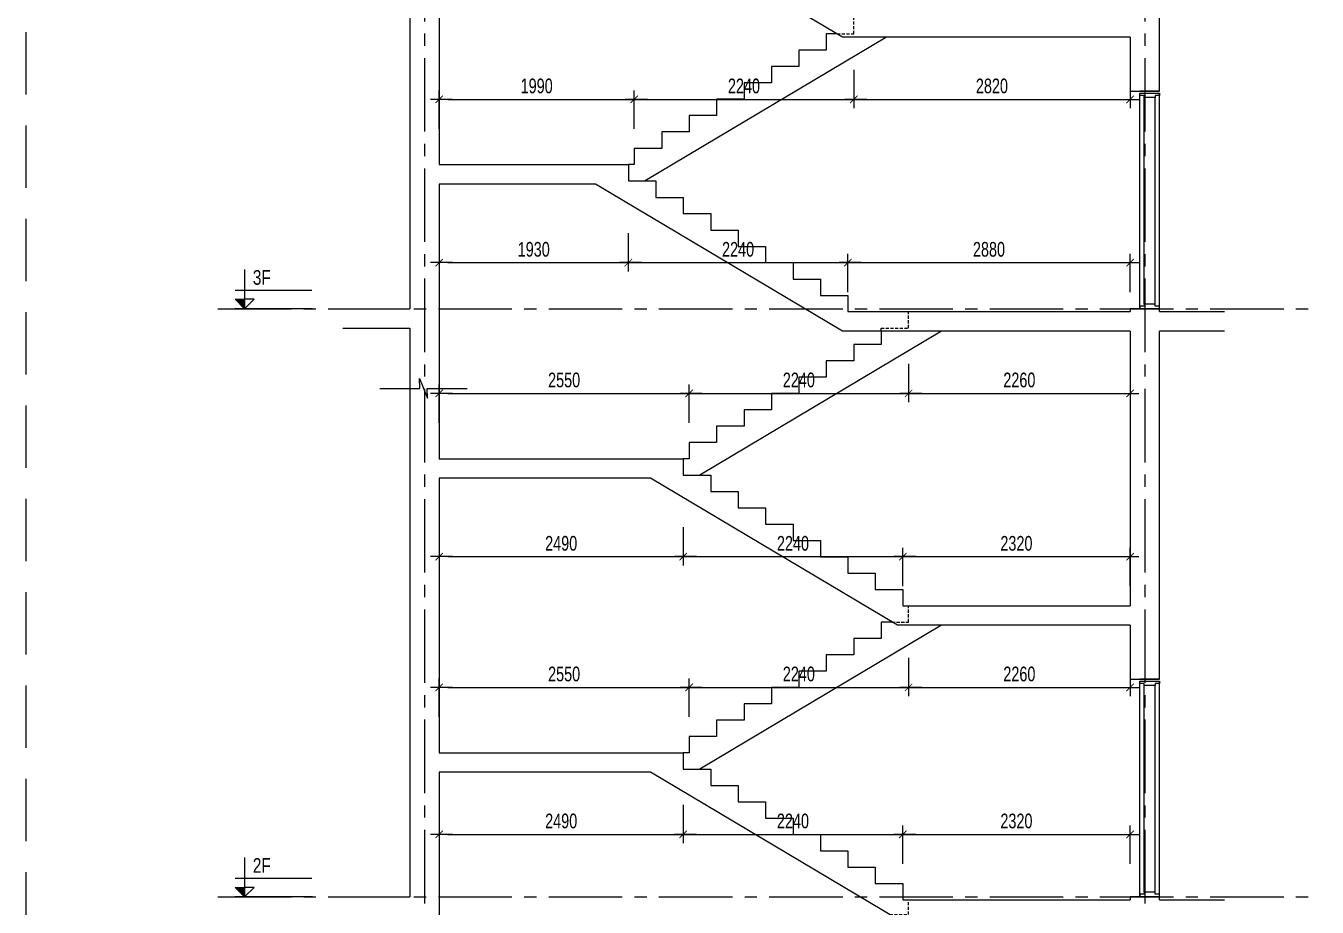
# Model space of a CAD drawing. Header units: millimetres. Extents: x -179076 to 254975, y -18667 to 296191.
# Drawn here: x 38586 to 51763, y 175646 to 184639 of the extents above; entities that cross this region are included whole.
import ezdxf

# ---------------------------------------------------------------- set-up
doc = ezdxf.new("R2010")
doc.units = ezdxf.units.MM
doc.linetypes.add('CENTER2', pattern=[1.125, 0.75, -0.125, 0.125, -0.125])
doc.linetypes.add('HIDDEN2', pattern=[4.7625, 3.175, -1.5875])
doc.layers.get('Defpoints').update_dxf_attribs({"color": 151, "lineweight": 9})
doc.layers.add('A-DOOR', color=4, linetype='Continuous')
doc.layers.add('DOOR', color=4, linetype='Continuous')
for name, color, linetype, lineweight in [('NDC_S_ANNO', 7, 'Continuous', 20), ('NDC_S_AXIS', 5, 'CENTER2', 13), ('NDC_S_CONTINUOUS', 3, 'Continuous', 20), ('NDC_S_DIM', 1, 'Continuous', 15), ('NDC_S_HIDDEN', 8, 'HIDDEN2', 13), ('NDC_S_SLAB', 2, 'Continuous', 20), ('NDC_S_SYMBOL', 1, 'Continuous', 15), ('NDC_S_TEXT SYMBOL', 7, 'Continuous', 20), ('NDC_S_VN TEXT', 7, 'Continuous', 20)]:
    doc.layers.add(name, color=color, linetype=linetype, lineweight=lineweight)
doc.styles.add('NDC_ANNO', font='', dxfattribs={"width": 0.8})
doc.styles.add('NDC_DIM', font='', dxfattribs={"width": 0.75})
doc.styles.get('NDC_ANNO').set_extended_font_data('Dotum')
doc.styles.get('NDC_DIM').set_extended_font_data('Dotum')
doc.dimstyles.new('NDC_dim_60', dxfattribs={"dimscale": 60, "dimtxt": 2.5, "dimasz": 1.5, "dimexe": 1.5, "dimexo": 2.5, "dimgap": 1, "dimtad": 1, "dimdec": 0, "dimzin": 0, "dimdsep": 46, "dimtxsty": 'NDC_DIM', "dimblk": 'DIMMARK', "dimcen": 0.09, "dimdle": 1.2, "dimclrd": 1, "dimclre": 1, "dimclrt": 3, "dimadec": 0, "dimazin": 0, "dimtfac": 1, "dimtdec": 0, "dimtix": 1, "dimtofl": 0, "dimtmove": 0, "dimatfit": 3, "dimfxl": 5, "dimfxlon": 1, "dimtolj": 1, "dimtzin": 0, "dimarcsym": 0})

# ---------------------------------------------------------------- blocks, each defined once
blk = doc.blocks.new('X-SECTION-2$0$X-SEC-DOO2')
at = {"layer": 'A-DOOR'}
for p, q in [((41976, 101972), (41976, 104172)), ((42021, 102017), (42021, 104127)), ((42131, 102017), (42131, 104127)), ((42176, 101972), (42176, 104172))]:
    blk.add_line(p, q, dxfattribs=at)
for points in [[(41976, 104172), (41976, 104147), (42021, 104147), (42021, 104127), (42131, 104127), (42131, 104147), (42176, 104147), (42176, 104172)], [(41976, 101972), (41976, 101997), (42021, 101997), (42021, 102017), (42131, 102017), (42131, 101997), (42176, 101997), (42176, 101972)]]:
    blk.add_lwpolyline(points, close=True, dxfattribs=at)
at = {"layer": 'Defpoints'}
blk.add_line((41976, 104192), (42176, 104192), dxfattribs=at)
blk = doc.blocks.new('kata_block_CT')
at = {"layer": 'NDC_S_ANNO'}
blk.add_hatch(color=3, dxfattribs=at).paths.add_polyline_path([(0, 1.6), (-1.61, 1.6), (0, 0)])
at = {"layer": 'NDC_S_ANNO', "ltscale": 50}
h = blk.add_hatch(dxfattribs=at)
h.set_pattern_fill('ANSI31', color=256, scale=1.406, style=0)
h.paths.add_polyline_path([(0, 1.6), (0, 0), (1.61, 1.6)])
for p, q in [((-1.59, 3.14), (11.47, 3.14)), ((11.56, 0), (-1.64, 0))]:
    blk.add_line(p, q, dxfattribs=at)
for points in [[(0, 6.69), (0, 0)], [(0, 0), (-1.61, 1.6), (0, 1.6)], [(0, 0), (1.61, 1.6), (0, 1.6)]]:
    blk.add_lwpolyline(points, dxfattribs=at)
at = {"layer": 'NDC_S_ANNO', "color": 8, "ltscale": 50}
blk.add_lwpolyline([(0, 0), (-1.61, 1.6), (0, 1.6)], dxfattribs=at)
at = {"layer": 'NDC_S_TEXT SYMBOL', "color": 3, "style": 'NDC_ANNO', "width": 0.8}
blk.add_attdef('CT', (1.41, 4.07), '', height=2.5, dxfattribs=at)
blk = doc.blocks.new('DIMMARK')
at = {"layer": 'NDC_S_DIM', "color": 1}
blk.add_line((-1.5, 0), (1, 0), dxfattribs=at)
at = {"layer": 'NDC_S_DIM', "color": 2, "const_width": 0.1}
blk.add_lwpolyline([(-0.42, -0.42), (0.42, 0.42)], dxfattribs=at)
blk = doc.blocks.new('*D2290')
at = {"layer": 'Defpoints', "color": 0, "transparency": 16777216}
for p in [(45294, 177223), (42804, 177023), (45294, 176389)]:
    blk.add_point(p, dxfattribs=at)
at = {"layer": 'NDC_S_DIM', "color": 1, "lineweight": -2, "transparency": 16777216}
for p, q in [((42804, 176689), (42804, 176299)), ((45294, 176689), (45294, 176299)), ((42894, 176389), (45204, 176389))]:
    blk.add_line(p, q, dxfattribs=at)
at = {"layer": 'NDC_S_DIM', "color": 1, "lineweight": -2, "transparency": 16777216, "xscale": 90, "yscale": 90, "zscale": 90, "rotation": 180}
blk.add_blockref('DIMMARK', (42804, 176389), dxfattribs=at)
at = {"layer": 'NDC_S_DIM', "color": 1, "lineweight": -2, "transparency": 16777216, "xscale": 90, "yscale": 90, "zscale": 90}
blk.add_blockref('DIMMARK', (45294, 176389), dxfattribs=at)
at = {"layer": 'NDC_S_DIM', "color": 3, "transparency": 16777216, "insert": (44049, 176525), "char_height": 150, "attachment_point": 5, "style": 'NDC_DIM'}
blk.add_mtext('\\A1;2490', dxfattribs=at)
blk = doc.blocks.new('*D2291')
at = {"layer": 'Defpoints', "color": 0, "transparency": 16777216}
for p in [(45294, 177223), (47534, 176389), (47534, 175723)]:
    blk.add_point(p, dxfattribs=at)
at = {"layer": 'NDC_S_DIM', "color": 1, "lineweight": -2, "transparency": 16777216}
for p, q in [((45294, 176689), (45294, 176299)), ((47534, 176089), (47534, 176479)), ((45384, 176389), (47444, 176389))]:
    blk.add_line(p, q, dxfattribs=at)
at = {"layer": 'NDC_S_DIM', "color": 1, "lineweight": -2, "transparency": 16777216, "xscale": 90, "yscale": 90, "zscale": 90, "rotation": 180}
blk.add_blockref('DIMMARK', (45294, 176389), dxfattribs=at)
at = {"layer": 'NDC_S_DIM', "color": 1, "lineweight": -2, "transparency": 16777216, "xscale": 90, "yscale": 90, "zscale": 90}
blk.add_blockref('DIMMARK', (47534, 176389), dxfattribs=at)
at = {"layer": 'NDC_S_DIM', "color": 3, "transparency": 16777216, "insert": (46414, 176525), "char_height": 150, "attachment_point": 5, "style": 'NDC_DIM'}
blk.add_mtext('\\A1;2240', dxfattribs=at)
blk = doc.blocks.new('*D2292')
at = {"layer": 'Defpoints', "color": 0, "transparency": 16777216}
for p in [(49854, 176389), (47534, 175723), (49854, 175723)]:
    blk.add_point(p, dxfattribs=at)
at = {"layer": 'NDC_S_DIM', "color": 1, "lineweight": -2, "transparency": 16777216}
for p, q in [((47534, 176089), (47534, 176479)), ((49854, 176089), (49854, 176479)), ((47624, 176389), (49764, 176389))]:
    blk.add_line(p, q, dxfattribs=at)
at = {"layer": 'NDC_S_DIM', "color": 1, "lineweight": -2, "transparency": 16777216, "xscale": 90, "yscale": 90, "zscale": 90, "rotation": 180}
blk.add_blockref('DIMMARK', (47534, 176389), dxfattribs=at)
at = {"layer": 'NDC_S_DIM', "color": 1, "lineweight": -2, "transparency": 16777216, "xscale": 90, "yscale": 90, "zscale": 90}
blk.add_blockref('DIMMARK', (49854, 176389), dxfattribs=at)
at = {"layer": 'NDC_S_DIM', "color": 3, "transparency": 16777216, "insert": (48694, 176525), "char_height": 150, "attachment_point": 5, "style": 'NDC_DIM'}
blk.add_mtext('\\A1;2320', dxfattribs=at)
blk = doc.blocks.new('*D2293')
at = {"layer": 'Defpoints', "color": 0, "transparency": 16777216}
for p in [(45354, 177889), (42804, 177223), (45354, 177223)]:
    blk.add_point(p, dxfattribs=at)
at = {"layer": 'NDC_S_DIM', "color": 1, "lineweight": -2, "transparency": 16777216}
for p, q in [((42804, 177589), (42804, 177979)), ((42894, 177889), (45264, 177889)), ((45354, 177589), (45354, 177979))]:
    blk.add_line(p, q, dxfattribs=at)
at = {"layer": 'NDC_S_DIM', "color": 1, "lineweight": -2, "transparency": 16777216, "xscale": 90, "yscale": 90, "zscale": 90, "rotation": 180}
blk.add_blockref('DIMMARK', (42804, 177889), dxfattribs=at)
at = {"layer": 'NDC_S_DIM', "color": 1, "lineweight": -2, "transparency": 16777216, "xscale": 90, "yscale": 90, "zscale": 90}
blk.add_blockref('DIMMARK', (45354, 177889), dxfattribs=at)
at = {"layer": 'NDC_S_DIM', "color": 3, "transparency": 16777216, "insert": (44079, 178025), "char_height": 150, "attachment_point": 5, "style": 'NDC_DIM'}
blk.add_mtext('\\A1;2550', dxfattribs=at)
blk = doc.blocks.new('*D2294')
at = {"layer": 'Defpoints', "color": 0, "transparency": 16777216}
for p in [(47594, 178556), (47594, 177889), (45354, 177223)]:
    blk.add_point(p, dxfattribs=at)
at = {"layer": 'NDC_S_DIM', "color": 1, "lineweight": -2, "transparency": 16777216}
for p, q in [((47594, 178189), (47594, 177799)), ((45354, 177589), (45354, 177979)), ((45444, 177889), (47504, 177889))]:
    blk.add_line(p, q, dxfattribs=at)
at = {"layer": 'NDC_S_DIM', "color": 1, "lineweight": -2, "transparency": 16777216, "xscale": 90, "yscale": 90, "zscale": 90, "rotation": 180}
blk.add_blockref('DIMMARK', (45354, 177889), dxfattribs=at)
at = {"layer": 'NDC_S_DIM', "color": 1, "lineweight": -2, "transparency": 16777216, "xscale": 90, "yscale": 90, "zscale": 90}
blk.add_blockref('DIMMARK', (47594, 177889), dxfattribs=at)
at = {"layer": 'NDC_S_DIM', "color": 3, "transparency": 16777216, "insert": (46474, 178025), "char_height": 150, "attachment_point": 5, "style": 'NDC_DIM'}
blk.add_mtext('\\A1;2240', dxfattribs=at)
blk = doc.blocks.new('*D2295')
at = {"layer": 'Defpoints', "color": 0, "transparency": 16777216}
for p in [(47594, 178556), (49854, 178523), (49854, 177889)]:
    blk.add_point(p, dxfattribs=at)
at = {"layer": 'NDC_S_DIM', "color": 1, "lineweight": -2, "transparency": 16777216}
for p, q in [((47594, 178189), (47594, 177799)), ((49854, 178189), (49854, 177799)), ((47684, 177889), (49764, 177889))]:
    blk.add_line(p, q, dxfattribs=at)
at = {"layer": 'NDC_S_DIM', "color": 1, "lineweight": -2, "transparency": 16777216, "xscale": 90, "yscale": 90, "zscale": 90, "rotation": 180}
blk.add_blockref('DIMMARK', (47594, 177889), dxfattribs=at)
at = {"layer": 'NDC_S_DIM', "color": 1, "lineweight": -2, "transparency": 16777216, "xscale": 90, "yscale": 90, "zscale": 90}
blk.add_blockref('DIMMARK', (49854, 177889), dxfattribs=at)
at = {"layer": 'NDC_S_DIM', "color": 3, "transparency": 16777216, "insert": (48724, 178025), "char_height": 150, "attachment_point": 5, "style": 'NDC_DIM'}
blk.add_mtext('\\A1;2260', dxfattribs=at)
blk = doc.blocks.new('*D2296')
at = {"layer": 'Defpoints', "color": 0, "transparency": 16777216}
for p in [(42804, 180023), (45294, 180056), (45294, 179223)]:
    blk.add_point(p, dxfattribs=at)
at = {"layer": 'NDC_S_DIM', "color": 1, "lineweight": -2, "transparency": 16777216}
for p, q in [((42804, 179523), (42804, 179133)), ((45294, 179523), (45294, 179133)), ((42894, 179223), (45204, 179223))]:
    blk.add_line(p, q, dxfattribs=at)
at = {"layer": 'NDC_S_DIM', "color": 1, "lineweight": -2, "transparency": 16777216, "xscale": 90, "yscale": 90, "zscale": 90, "rotation": 180}
blk.add_blockref('DIMMARK', (42804, 179223), dxfattribs=at)
at = {"layer": 'NDC_S_DIM', "color": 1, "lineweight": -2, "transparency": 16777216, "xscale": 90, "yscale": 90, "zscale": 90}
blk.add_blockref('DIMMARK', (45294, 179223), dxfattribs=at)
at = {"layer": 'NDC_S_DIM', "color": 3, "transparency": 16777216, "insert": (44049, 179358), "char_height": 150, "attachment_point": 5, "style": 'NDC_DIM'}
blk.add_mtext('\\A1;2490', dxfattribs=at)
blk = doc.blocks.new('*D2297')
at = {"layer": 'Defpoints', "color": 0, "transparency": 16777216}
for p in [(45294, 180056), (47534, 179223), (47534, 178723)]:
    blk.add_point(p, dxfattribs=at)
at = {"layer": 'NDC_S_DIM', "color": 1, "lineweight": -2, "transparency": 16777216}
for p, q in [((45294, 179523), (45294, 179133)), ((45384, 179223), (47444, 179223)), ((47534, 178923), (47534, 179313))]:
    blk.add_line(p, q, dxfattribs=at)
at = {"layer": 'NDC_S_DIM', "color": 1, "lineweight": -2, "transparency": 16777216, "xscale": 90, "yscale": 90, "zscale": 90, "rotation": 180}
blk.add_blockref('DIMMARK', (45294, 179223), dxfattribs=at)
at = {"layer": 'NDC_S_DIM', "color": 1, "lineweight": -2, "transparency": 16777216, "xscale": 90, "yscale": 90, "zscale": 90}
blk.add_blockref('DIMMARK', (47534, 179223), dxfattribs=at)
at = {"layer": 'NDC_S_DIM', "color": 3, "transparency": 16777216, "insert": (46414, 179358), "char_height": 150, "attachment_point": 5, "style": 'NDC_DIM'}
blk.add_mtext('\\A1;2240', dxfattribs=at)
blk = doc.blocks.new('*D2298')
at = {"layer": 'Defpoints', "color": 0, "transparency": 16777216}
for p in [(49854, 179223), (47534, 178723), (49854, 178723)]:
    blk.add_point(p, dxfattribs=at)
at = {"layer": 'NDC_S_DIM', "color": 1, "lineweight": -2, "transparency": 16777216}
for p, q in [((47534, 178923), (47534, 179313)), ((47624, 179223), (49764, 179223)), ((49854, 178923), (49854, 179313))]:
    blk.add_line(p, q, dxfattribs=at)
at = {"layer": 'NDC_S_DIM', "color": 1, "lineweight": -2, "transparency": 16777216, "xscale": 90, "yscale": 90, "zscale": 90, "rotation": 180}
blk.add_blockref('DIMMARK', (47534, 179223), dxfattribs=at)
at = {"layer": 'NDC_S_DIM', "color": 1, "lineweight": -2, "transparency": 16777216, "xscale": 90, "yscale": 90, "zscale": 90}
blk.add_blockref('DIMMARK', (49854, 179223), dxfattribs=at)
at = {"layer": 'NDC_S_DIM', "color": 3, "transparency": 16777216, "insert": (48694, 179358), "char_height": 150, "attachment_point": 5, "style": 'NDC_DIM'}
blk.add_mtext('\\A1;2320', dxfattribs=at)
blk = doc.blocks.new('*D2299')
at = {"layer": 'Defpoints', "color": 0, "transparency": 16777216}
for p in [(45354, 180889), (42804, 180223), (45354, 180223)]:
    blk.add_point(p, dxfattribs=at)
at = {"layer": 'NDC_S_DIM', "color": 1, "lineweight": -2, "transparency": 16777216}
for p, q in [((42804, 180589), (42804, 180979)), ((45354, 180589), (45354, 180979)), ((42894, 180889), (45264, 180889))]:
    blk.add_line(p, q, dxfattribs=at)
at = {"layer": 'NDC_S_DIM', "color": 1, "lineweight": -2, "transparency": 16777216, "xscale": 90, "yscale": 90, "zscale": 90, "rotation": 180}
blk.add_blockref('DIMMARK', (42804, 180889), dxfattribs=at)
at = {"layer": 'NDC_S_DIM', "color": 1, "lineweight": -2, "transparency": 16777216, "xscale": 90, "yscale": 90, "zscale": 90}
blk.add_blockref('DIMMARK', (45354, 180889), dxfattribs=at)
at = {"layer": 'NDC_S_DIM', "color": 3, "transparency": 16777216, "insert": (44079, 181025), "char_height": 150, "attachment_point": 5, "style": 'NDC_DIM'}
blk.add_mtext('\\A1;2550', dxfattribs=at)
blk = doc.blocks.new('*D2300')
at = {"layer": 'Defpoints', "color": 0, "transparency": 16777216}
for p in [(47594, 181556), (47594, 180889), (45354, 180223)]:
    blk.add_point(p, dxfattribs=at)
at = {"layer": 'NDC_S_DIM', "color": 1, "lineweight": -2, "transparency": 16777216}
for p, q in [((47594, 181189), (47594, 180799)), ((45354, 180589), (45354, 180979)), ((45444, 180889), (47504, 180889))]:
    blk.add_line(p, q, dxfattribs=at)
at = {"layer": 'NDC_S_DIM', "color": 1, "lineweight": -2, "transparency": 16777216, "xscale": 90, "yscale": 90, "zscale": 90, "rotation": 180}
blk.add_blockref('DIMMARK', (45354, 180889), dxfattribs=at)
at = {"layer": 'NDC_S_DIM', "color": 1, "lineweight": -2, "transparency": 16777216, "xscale": 90, "yscale": 90, "zscale": 90}
blk.add_blockref('DIMMARK', (47594, 180889), dxfattribs=at)
at = {"layer": 'NDC_S_DIM', "color": 3, "transparency": 16777216, "insert": (46474, 181025), "char_height": 150, "attachment_point": 5, "style": 'NDC_DIM'}
blk.add_mtext('\\A1;2240', dxfattribs=at)
blk = doc.blocks.new('*D2269')
at = {"layer": 'Defpoints', "color": 0, "transparency": 16777216}
for p in [(47594, 181556), (49854, 181523), (49854, 180889)]:
    blk.add_point(p, dxfattribs=at)
at = {"layer": 'NDC_S_DIM', "color": 1, "lineweight": -2, "transparency": 16777216}
for p, q in [((47594, 181189), (47594, 180799)), ((49854, 181189), (49854, 180799)), ((47684, 180889), (49764, 180889))]:
    blk.add_line(p, q, dxfattribs=at)
at = {"layer": 'NDC_S_DIM', "color": 1, "lineweight": -2, "transparency": 16777216, "xscale": 90, "yscale": 90, "zscale": 90, "rotation": 180}
blk.add_blockref('DIMMARK', (47594, 180889), dxfattribs=at)
at = {"layer": 'NDC_S_DIM', "color": 1, "lineweight": -2, "transparency": 16777216, "xscale": 90, "yscale": 90, "zscale": 90}
blk.add_blockref('DIMMARK', (49854, 180889), dxfattribs=at)
at = {"layer": 'NDC_S_DIM', "color": 3, "transparency": 16777216, "insert": (48724, 181025), "char_height": 150, "attachment_point": 5, "style": 'NDC_DIM'}
blk.add_mtext('\\A1;2260', dxfattribs=at)
blk = doc.blocks.new('*D2270')
at = {"layer": 'Defpoints', "color": 0, "transparency": 16777216}
for p in [(44734, 183223), (42804, 183023), (44734, 182223)]:
    blk.add_point(p, dxfattribs=at)
at = {"layer": 'NDC_S_DIM', "color": 1, "lineweight": -2, "transparency": 16777216}
for p, q in [((42804, 182523), (42804, 182133)), ((44734, 182523), (44734, 182133)), ((42894, 182223), (44644, 182223))]:
    blk.add_line(p, q, dxfattribs=at)
at = {"layer": 'NDC_S_DIM', "color": 1, "lineweight": -2, "transparency": 16777216, "xscale": 90, "yscale": 90, "zscale": 90, "rotation": 180}
blk.add_blockref('DIMMARK', (42804, 182223), dxfattribs=at)
at = {"layer": 'NDC_S_DIM', "color": 1, "lineweight": -2, "transparency": 16777216, "xscale": 90, "yscale": 90, "zscale": 90}
blk.add_blockref('DIMMARK', (44734, 182223), dxfattribs=at)
at = {"layer": 'NDC_S_DIM', "color": 3, "transparency": 16777216, "insert": (43769, 182358), "char_height": 150, "attachment_point": 5, "style": 'NDC_DIM'}
blk.add_mtext('\\A1;1930', dxfattribs=at)
blk = doc.blocks.new('*D2271')
at = {"layer": 'Defpoints', "color": 0, "transparency": 16777216}
for p in [(44734, 183223), (46974, 182223), (46974, 181723)]:
    blk.add_point(p, dxfattribs=at)
at = {"layer": 'NDC_S_DIM', "color": 1, "lineweight": -2, "transparency": 16777216}
for p, q in [((44734, 182523), (44734, 182133)), ((46974, 181923), (46974, 182313)), ((44824, 182223), (46884, 182223))]:
    blk.add_line(p, q, dxfattribs=at)
at = {"layer": 'NDC_S_DIM', "color": 1, "lineweight": -2, "transparency": 16777216, "xscale": 90, "yscale": 90, "zscale": 90, "rotation": 180}
blk.add_blockref('DIMMARK', (44734, 182223), dxfattribs=at)
at = {"layer": 'NDC_S_DIM', "color": 1, "lineweight": -2, "transparency": 16777216, "xscale": 90, "yscale": 90, "zscale": 90}
blk.add_blockref('DIMMARK', (46974, 182223), dxfattribs=at)
at = {"layer": 'NDC_S_DIM', "color": 3, "transparency": 16777216, "insert": (45854, 182358), "char_height": 150, "attachment_point": 5, "style": 'NDC_DIM'}
blk.add_mtext('\\A1;2240', dxfattribs=at)
blk = doc.blocks.new('*D2272')
at = {"layer": 'Defpoints', "color": 0, "transparency": 16777216}
for p in [(49854, 182223), (46974, 181723), (49854, 181723)]:
    blk.add_point(p, dxfattribs=at)
at = {"layer": 'NDC_S_DIM', "color": 1, "lineweight": -2, "transparency": 16777216}
for p, q in [((46974, 181923), (46974, 182313)), ((49854, 181923), (49854, 182313)), ((47064, 182223), (49764, 182223))]:
    blk.add_line(p, q, dxfattribs=at)
at = {"layer": 'NDC_S_DIM', "color": 1, "lineweight": -2, "transparency": 16777216, "xscale": 90, "yscale": 90, "zscale": 90, "rotation": 180}
blk.add_blockref('DIMMARK', (46974, 182223), dxfattribs=at)
at = {"layer": 'NDC_S_DIM', "color": 1, "lineweight": -2, "transparency": 16777216, "xscale": 90, "yscale": 90, "zscale": 90}
blk.add_blockref('DIMMARK', (49854, 182223), dxfattribs=at)
at = {"layer": 'NDC_S_DIM', "color": 3, "transparency": 16777216, "insert": (48414, 182358), "char_height": 150, "attachment_point": 5, "style": 'NDC_DIM'}
blk.add_mtext('\\A1;2880', dxfattribs=at)
blk = doc.blocks.new('*D2273')
at = {"layer": 'Defpoints', "color": 0, "transparency": 16777216}
for p in [(44794, 183889), (42804, 183223), (44794, 183223)]:
    blk.add_point(p, dxfattribs=at)
at = {"layer": 'NDC_S_DIM', "color": 1, "lineweight": -2, "transparency": 16777216}
for p, q in [((42804, 183589), (42804, 183979)), ((44794, 183589), (44794, 183979)), ((42894, 183889), (44704, 183889))]:
    blk.add_line(p, q, dxfattribs=at)
at = {"layer": 'NDC_S_DIM', "color": 1, "lineweight": -2, "transparency": 16777216, "xscale": 90, "yscale": 90, "zscale": 90, "rotation": 180}
blk.add_blockref('DIMMARK', (42804, 183889), dxfattribs=at)
at = {"layer": 'NDC_S_DIM', "color": 1, "lineweight": -2, "transparency": 16777216, "xscale": 90, "yscale": 90, "zscale": 90}
blk.add_blockref('DIMMARK', (44794, 183889), dxfattribs=at)
at = {"layer": 'NDC_S_DIM', "color": 3, "transparency": 16777216, "insert": (43799, 184025), "char_height": 150, "attachment_point": 5, "style": 'NDC_DIM'}
blk.add_mtext('\\A1;1990', dxfattribs=at)
blk = doc.blocks.new('*D2274')
at = {"layer": 'Defpoints', "color": 0, "transparency": 16777216}
for p in [(47034, 184556), (47034, 183889), (44794, 183223)]:
    blk.add_point(p, dxfattribs=at)
at = {"layer": 'NDC_S_DIM', "color": 1, "lineweight": -2, "transparency": 16777216}
for p, q in [((47034, 184189), (47034, 183799)), ((44794, 183589), (44794, 183979)), ((44884, 183889), (46944, 183889))]:
    blk.add_line(p, q, dxfattribs=at)
at = {"layer": 'NDC_S_DIM', "color": 1, "lineweight": -2, "transparency": 16777216, "xscale": 90, "yscale": 90, "zscale": 90, "rotation": 180}
blk.add_blockref('DIMMARK', (44794, 183889), dxfattribs=at)
at = {"layer": 'NDC_S_DIM', "color": 1, "lineweight": -2, "transparency": 16777216, "xscale": 90, "yscale": 90, "zscale": 90}
blk.add_blockref('DIMMARK', (47034, 183889), dxfattribs=at)
at = {"layer": 'NDC_S_DIM', "color": 3, "transparency": 16777216, "insert": (45914, 184025), "char_height": 150, "attachment_point": 5, "style": 'NDC_DIM'}
blk.add_mtext('\\A1;2240', dxfattribs=at)
blk = doc.blocks.new('*D2275')
at = {"layer": 'Defpoints', "color": 0, "transparency": 16777216}
for p in [(47034, 184556), (49854, 184523), (49854, 183889)]:
    blk.add_point(p, dxfattribs=at)
at = {"layer": 'NDC_S_DIM', "color": 1, "lineweight": -2, "transparency": 16777216}
for p, q in [((47034, 184189), (47034, 183799)), ((49854, 184189), (49854, 183799)), ((47124, 183889), (49764, 183889))]:
    blk.add_line(p, q, dxfattribs=at)
at = {"layer": 'NDC_S_DIM', "color": 1, "lineweight": -2, "transparency": 16777216, "xscale": 90, "yscale": 90, "zscale": 90, "rotation": 180}
blk.add_blockref('DIMMARK', (47034, 183889), dxfattribs=at)
at = {"layer": 'NDC_S_DIM', "color": 1, "lineweight": -2, "transparency": 16777216, "xscale": 90, "yscale": 90, "zscale": 90}
blk.add_blockref('DIMMARK', (49854, 183889), dxfattribs=at)
at = {"layer": 'NDC_S_DIM', "color": 3, "transparency": 16777216, "insert": (48444, 184025), "char_height": 150, "attachment_point": 5, "style": 'NDC_DIM'}
blk.add_mtext('\\A1;2820', dxfattribs=at)

msp = doc.modelspace()

# ---------------------------------------------------------------- linework, layer by layer
at = {"layer": 'NDC_S_AXIS', "ltscale": 1000}
for p, q in [((42654.4, 194435), (42654.4, 163568.3)), ((50004.4, 194435), (50004.4, 163568.3))]:
    msp.add_line(p, q, dxfattribs=at)
for points in [[(40546.5, 181752.8), (51762.7, 181752.8)], [(40546.5, 181752.8), (51762.7, 181752.8)], [(40546.5, 175752.8), (51762.7, 175752.8)]]:
    msp.add_lwpolyline(points, dxfattribs=at)
at = {"layer": 'NDC_S_CONTINUOUS'}
for p, q in [((47369.4, 184522.8), (44905.4, 183056.1)), ((47929.4, 181522.8), (45465.4, 180056.1)), ((47929.4, 178522.8), (45465.4, 177056.1))]:
    msp.add_line(p, q, dxfattribs=at)
for points in [[(46863.4, 184556.1), (46754.4, 184556.1), (46754.4, 184389.4), (46474.4, 184389.4), (46474.4, 184222.8), (46194.4, 184222.8), (46194.4, 184056.1), (45914.4, 184056.1), (45914.4, 183889.4), (45634.4, 183889.4), (45634.4, 183722.8), (45354.4, 183722.8), (45354.4, 183556.1), (45074.4, 183556.1), (45074.4, 183389.4), (44794.4, 183389.4), (44794.4, 183222.8), (44734.4, 183222.8)], [(47314.4, 181522.8), (47314.4, 181389.4), (47034.4, 181389.4), (47034.4, 181222.8), (46754.4, 181222.8), (46754.4, 181056.1), (46474.4, 181056.1), (46474.4, 180889.4), (46194.4, 180889.4), (46194.4, 180722.8), (45914.4, 180722.8), (45914.4, 180556.1), (45634.4, 180556.1), (45634.4, 180389.4), (45354.4, 180389.4), (45354.4, 180222.8), (45294.4, 180222.8)], [(47423.4, 178556.1), (47314.4, 178556.1), (47314.4, 178389.4), (47034.4, 178389.4), (47034.4, 178222.8), (46754.4, 178222.8), (46754.4, 178056.1), (46474.4, 178056.1), (46474.4, 177889.4), (46194.4, 177889.4), (46194.4, 177722.8), (45914.4, 177722.8), (45914.4, 177556.1), (45634.4, 177556.1), (45634.4, 177389.4), (45354.4, 177389.4), (45354.4, 177222.8), (45294.4, 177222.8)]]:
    msp.add_lwpolyline(points, dxfattribs=at)
at = {"layer": 'NDC_S_HIDDEN', "ltscale": 200}
msp.add_line((38586.5, 195052), (38586.5, 161452), dxfattribs=at)
at = {"layer": 'NDC_S_HIDDEN', "ltscale": 10}
for points in [[(46863.4, 184556.1), (47034.4, 184556.1), (47034.4, 184722.8)], [(47314.4, 181522.8), (47314.4, 181556.1), (47594.4, 181556.1), (47594.4, 181722.8)], [(47314.4, 181522.8), (47314.4, 181556.1), (47594.4, 181556.1), (47594.4, 181722.8)], [(47423.4, 178556.1), (47594.4, 178556.1), (47594.4, 178722.8)], [(47402.2, 175570), (47594.4, 175570), (47594.4, 175723.6)]]:
    msp.add_lwpolyline(points, dxfattribs=at)
at = {"layer": 'NDC_S_SLAB'}
for p, q in [((42504.4, 187552.8), (42504.4, 181752.8)), ((42804.4, 186022.8), (42804.4, 183222.8)), ((46919.4, 184522.8), (44399.4, 186022.8)), ((49854.4, 184522.8), (46919.4, 184522.8)), ((44399.4, 183022.8), (42804.4, 183022.8)), ((46919.4, 181522.8), (44399.4, 183022.8)), ((49854.4, 181752.8), (49854.4, 181722.8)), ((50154.4, 181752.8), (49854.4, 181752.8)), ((49854.4, 181752.8), (49854.4, 181722.8)), ((50154.4, 181722.8), (50154.4, 181752.8)), ((50154.4, 181722.8), (50154.4, 181752.8)), ((41822.2, 181552.8), (42504.4, 181552.8)), ((41822.2, 181552.8), (42504.4, 181552.8)), ((42504.4, 181552.8), (42504.4, 175752.8)), ((42504.4, 181552.8), (42504.4, 180940.2)), ((49854.4, 181522.8), (46919.4, 181522.8)), ((49854.4, 181522.8), (49854.4, 178722.8)), ((50816.4, 181522.8), (50154.4, 181522.8)), ((47479.4, 178522.8), (44959.4, 180022.8)), ((49854.4, 178522.8), (47479.4, 178522.8)), ((49854.4, 178522.8), (49854.4, 177972.8)), ((44959.4, 177022.8), (42804.4, 177022.8)), ((42804.4, 177022.8), (42804.4, 174806.1)), ((47479.4, 175522.8), (44959.4, 177022.8)), ((49854.4, 175752.8), (49854.4, 175722.8)), ((50154.4, 175752.8), (49854.4, 175752.8))]:
    msp.add_line(p, q, dxfattribs=at)
for points in [[(49854.4, 184522.8), (49854.4, 183972.8), (50154.4, 183972.8), (50154.4, 187522.8)], [(42804.4, 183222.8), (44734.4, 183222.8), (44734.4, 183056.1), (45014.4, 183056.1), (45014.4, 182889.4), (45294.4, 182889.4), (45294.4, 182722.8), (45574.4, 182722.8), (45574.4, 182556.1), (45854.4, 182556.1), (45854.4, 182389.4), (46134.4, 182389.4), (46134.4, 182222.8), (46414.4, 182222.8), (46414.4, 182056.1), (46694.4, 182056.1), (46694.4, 181889.4), (46974.4, 181889.4), (46974.4, 181722.8), (49854.4, 181722.8)], [(42804.4, 183022.8), (42804.4, 180940.2)], [(42804.4, 182171.1), (42804.4, 180222.8), (45294.4, 180222.8), (45294.4, 180056.1), (45574.4, 180056.1), (45574.4, 179889.4), (45854.4, 179889.4), (45854.4, 179722.8), (46134.4, 179722.8), (46134.4, 179556.1), (46414.4, 179556.1), (46414.4, 179389.4), (46694.4, 179389.4), (46694.4, 179222.8), (46974.4, 179222.8), (46974.4, 179056.1), (47254.4, 179056.1), (47254.4, 178889.4), (47534.4, 178889.4), (47534.4, 178722.8), (49854.4, 178722.8)], [(41822.2, 181752.8), (42504.4, 181752.8)], [(50154.4, 181722.8), (50816.4, 181722.8)], [(49854.4, 177972.8), (50154.4, 177972.8), (50154.4, 181522.8)], [(44959.4, 180022.8), (42804.4, 180022.8), (42804.4, 177222.8), (45294.4, 177222.8), (45294.4, 177056.1), (45574.4, 177056.1), (45574.4, 176889.4), (45854.4, 176889.4), (45854.4, 176722.8), (46134.4, 176722.8), (46134.4, 176556.1), (46414.4, 176556.1), (46414.4, 176389.4), (46694.4, 176389.4), (46694.4, 176222.8), (46974.4, 176222.8), (46974.4, 176056.1), (47254.4, 176056.1), (47254.4, 175889.4), (47534.4, 175889.4), (47534.4, 175722.8), (49854.4, 175722.8)], [(41822.2, 175752.8), (42504.4, 175752.8)], [(50154.4, 175722.8), (50154.4, 175752.8)], [(50154.4, 175722.8), (50816.2, 175722.8)]]:
    msp.add_lwpolyline(points, dxfattribs=at)
at = {"layer": 'NDC_S_SYMBOL'}
msp.add_lwpolyline([(42197, 180940.2), (42606.7, 180940.2), (42604.5, 181040.2), (42684.5, 180840.2), (42682.3, 180940.2), (43088.6, 180940.2)], dxfattribs=at)

# ---------------------------------------------------------------- block references
at = {"layer": 'DOOR', "xscale": -1}
for p in [(92130, 79780.9), (92130, 73781)]:
    msp.add_blockref('X-SECTION-2$0$X-SEC-DOO2', p, dxfattribs=at)
at = {"layer": 'NDC_S_VN TEXT', "xscale": 60, "yscale": 60, "zscale": 60}
for p, values in [((40818.1, 181752.8), {'CT': '3F'}), ((40818.1, 181752.8), {'CT': '3F'}), ((40818.1, 175752.8), {'CT': '2F'})]:
    msp.add_blockref('kata_block_CT', p, dxfattribs=at).add_auto_attribs(values)

# ---------------------------------------------------------------- dimensions: what is measured, and where the dimension line sits
at = {"layer": 'NDC_S_DIM'}
for base, p1, p2, picture, middle in [((47034.4, 183889.4), (44794.4, 183222.8), (47034.4, 184556.1), '*D2274', (45914.4, 184024.5)), ((49854.4, 183889.4), (47034.4, 184556.1), (49854.4, 184522.8), '*D2275', (48444.4, 184024.5)), ((46974.4, 182222.8), (44734.4, 183222.8), (46974.4, 181722.8), '*D2271', (45854.4, 182357.9)), ((49854.4, 182222.8), (46974.4, 181722.8), (49854.4, 181722.8), '*D2272', (48414.4, 182357.9)), ((47594.4, 180889.4), (45354.4, 180222.8), (47594.4, 181556.1), '*D2300', (46474.4, 181024.5)), ((49854.4, 180889.4), (47594.4, 181556.1), (49854.4, 181522.8), '*D2269', (48724.4, 181024.5)), ((47534.4, 179222.8), (45294.4, 180056.1), (47534.4, 178722.8), '*D2297', (46414.4, 179357.9)), ((49854.4, 179222.8), (47534.4, 178722.8), (49854.4, 178722.8), '*D2298', (48694.4, 179357.9)), ((47594.4, 177889.4), (45354.4, 177222.8), (47594.4, 178556.1), '*D2294', (46474.4, 178024.5)), ((49854.4, 177889.4), (47594.4, 178556.1), (49854.4, 178522.8), '*D2295', (48724.4, 178024.5)), ((47534.4, 176389.4), (45294.4, 177222.8), (47534.4, 175722.8), '*D2291', (46414.4, 176524.5)), ((49854.4, 176389.4), (47534.4, 175722.8), (49854.4, 175722.8), '*D2292', (48694.4, 176524.5))]:
    dim = msp.add_linear_dim(base=base, p1=p1, p2=p2, dimstyle='NDC_dim_60', override={"dimtmove": 1}, dxfattribs=at)
    dim.commit()
    dim.dimension.update_dxf_attribs({"geometry": picture, "text_midpoint": middle})
for base, p1, p2, picture, middle in [((44794.4, 183889.4), (42804.4, 183222.8), (44794.4, 183222.8), '*D2273', (43799.4, 184024.5)), ((44734.4, 182222.8), (42804.4, 183022.8), (44734.4, 183222.8), '*D2270', (43769.4, 182357.9)), ((45354.4, 180889.4), (42804.4, 180222.8), (45354.4, 180222.8), '*D2299', (44079.4, 181024.5)), ((45294.4, 179222.8), (42804.4, 180022.8), (45294.4, 180056.1), '*D2296', (44049.4, 179357.9)), ((45354.4, 177889.4), (42804.4, 177222.8), (45354.4, 177222.8), '*D2293', (44079.4, 178024.5)), ((45294.4, 176389.4), (42804.4, 177022.8), (45294.4, 177222.8), '*D2290', (44049.4, 176524.5))]:
    dim = msp.add_linear_dim(base=base, p1=p1, p2=p2, dimstyle='NDC_dim_60', dxfattribs=at)
    dim.commit()
    dim.dimension.update_dxf_attribs({"geometry": picture, "text_midpoint": middle})

doc.saveas('drawing.dxf')
